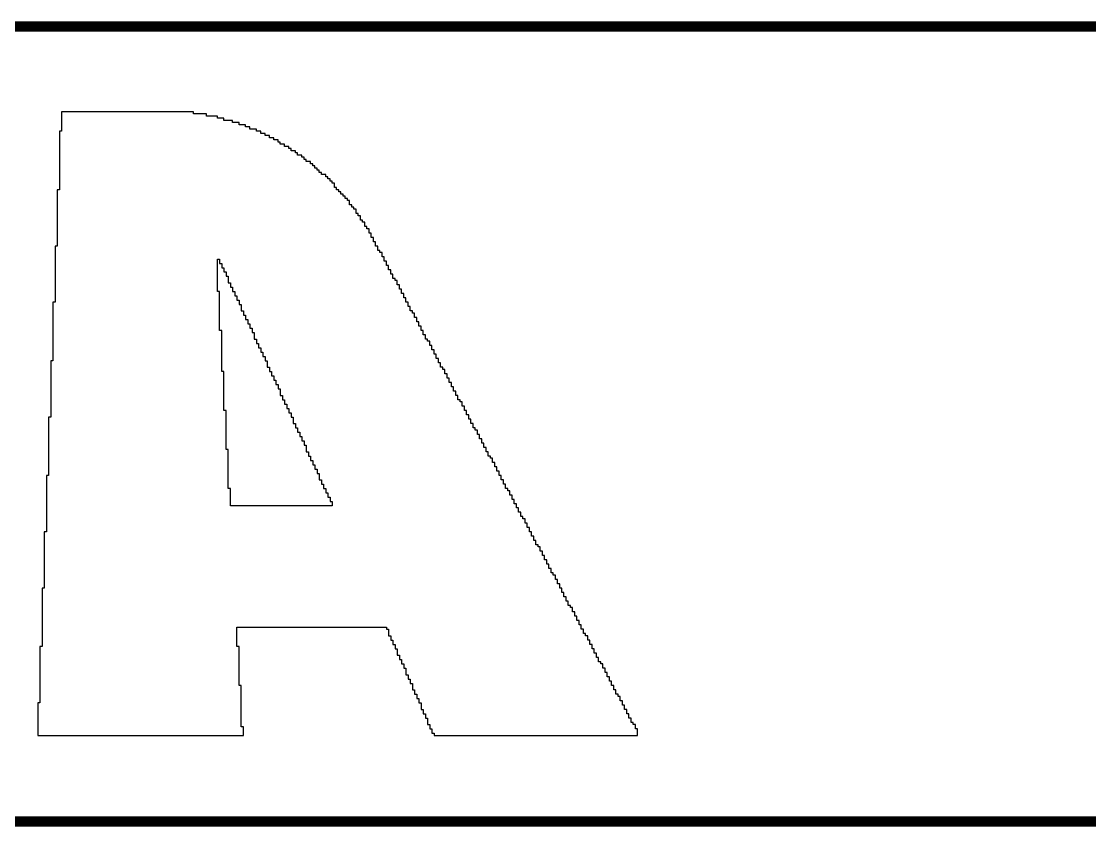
# Model space of a CAD drawing. Header units: inches. Extents: x -5.3 to 9.8, y -3.2 to 6.3.
# Drawn here: x -2.54 to -2.03, y -1.803 to -1.418 of the extents above; entities that cross this region are included whole.
import ezdxf

# ---------------------------------------------------------------- set-up
doc = ezdxf.new("R2010")
doc.units = ezdxf.units.IN
doc.header["$MEASUREMENT"] = 0
doc.layers.add('22_TITLE_BLOCK_MIRRORED', color=56, linetype='Continuous')

msp = doc.modelspace()

# ---------------------------------------------------------------- linework, layer by layer
at = {"layer": '22_TITLE_BLOCK_MIRRORED'}
for p, q in [((-2.521, -1.46073), (-2.521, -1.47004)), ((-2.45786, -1.46073), (-2.521, -1.46073)), ((-2.45786, -1.46176), (-2.45786, -1.46073)), ((-2.45165, -1.46176), (-2.45786, -1.46176)), ((-2.45165, -1.4628), (-2.45165, -1.46176)), ((-2.44647, -1.4628), (-2.45165, -1.4628)), ((-2.44647, -1.46383), (-2.44647, -1.4628)), ((-2.44337, -1.46383), (-2.44647, -1.46383)), ((-2.44337, -1.46487), (-2.44337, -1.46383)), ((-2.43922, -1.46487), (-2.44337, -1.46487)), ((-2.43922, -1.4659), (-2.43922, -1.46487)), ((-2.521, -1.47004), (-2.52204, -1.47004)), ((-2.52204, -1.47004), (-2.52204, -1.49799)), ((-2.43612, -1.4659), (-2.43922, -1.4659)), ((-2.43612, -1.46694), (-2.43612, -1.4659)), ((-2.43301, -1.46694), (-2.43612, -1.46694)), ((-2.43301, -1.46797), (-2.43301, -1.46694)), ((-2.43094, -1.46797), (-2.43301, -1.46797)), ((-2.43094, -1.46901), (-2.43094, -1.46797)), ((-2.42784, -1.46901), (-2.43094, -1.46901)), ((-2.42784, -1.47004), (-2.42784, -1.46901)), ((-2.42577, -1.47004), (-2.42784, -1.47004)), ((-2.42577, -1.47108), (-2.42577, -1.47004)), ((-2.4237, -1.47108), (-2.42577, -1.47108)), ((-2.4237, -1.47211), (-2.4237, -1.47108)), ((-2.42163, -1.47211), (-2.4237, -1.47211)), ((-2.42163, -1.47315), (-2.42163, -1.47211)), ((-2.41956, -1.47315), (-2.42163, -1.47315)), ((-2.41956, -1.47418), (-2.41956, -1.47315)), ((-2.41749, -1.47418), (-2.41956, -1.47418)), ((-2.41749, -1.47522), (-2.41749, -1.47418)), ((-2.41645, -1.47522), (-2.41749, -1.47522)), ((-2.41645, -1.47625), (-2.41645, -1.47522)), ((-2.41438, -1.47625), (-2.41645, -1.47625)), ((-2.41438, -1.47729), (-2.41438, -1.47625)), ((-2.41231, -1.47729), (-2.41438, -1.47729)), ((-2.41231, -1.47832), (-2.41231, -1.47729)), ((-2.41128, -1.47832), (-2.41231, -1.47832)), ((-2.41128, -1.47936), (-2.41128, -1.47832)), ((-2.40921, -1.47936), (-2.41128, -1.47936)), ((-2.40921, -1.48039), (-2.40921, -1.47936)), ((-2.40817, -1.48039), (-2.40921, -1.48039)), ((-2.40817, -1.48143), (-2.40817, -1.48039)), ((-2.4061, -1.48143), (-2.40817, -1.48143)), ((-2.4061, -1.48246), (-2.4061, -1.48143)), ((-2.40507, -1.48246), (-2.4061, -1.48246)), ((-2.40507, -1.4835), (-2.40507, -1.48246)), ((-2.40403, -1.4835), (-2.40507, -1.4835)), ((-2.40403, -1.48453), (-2.40403, -1.4835)), ((-2.40196, -1.48453), (-2.40403, -1.48453)), ((-2.40196, -1.48557), (-2.40196, -1.48453)), ((-2.40092, -1.48557), (-2.40196, -1.48557)), ((-2.40092, -1.4866), (-2.40092, -1.48557)), ((-2.39989, -1.4866), (-2.40092, -1.4866)), ((-2.39989, -1.48764), (-2.39989, -1.4866)), ((-2.39885, -1.48764), (-2.39989, -1.48764)), ((-2.39885, -1.48868), (-2.39885, -1.48764)), ((-2.39782, -1.48868), (-2.39885, -1.48868)), ((-2.39782, -1.48971), (-2.39782, -1.48868)), ((-2.39678, -1.48971), (-2.39782, -1.48971)), ((-2.39678, -1.49075), (-2.39678, -1.48971)), ((-2.39471, -1.49075), (-2.39678, -1.49075)), ((-2.39471, -1.49178), (-2.39471, -1.49075)), ((-2.39368, -1.49178), (-2.39471, -1.49178)), ((-2.39368, -1.49282), (-2.39368, -1.49178)), ((-2.39264, -1.49282), (-2.39368, -1.49282)), ((-2.39264, -1.49385), (-2.39264, -1.49282)), ((-2.39161, -1.49385), (-2.39264, -1.49385)), ((-2.39161, -1.49489), (-2.39161, -1.49385)), ((-2.39057, -1.49489), (-2.39161, -1.49489)), ((-2.39057, -1.49696), (-2.39057, -1.49489)), ((-2.52204, -1.49799), (-2.52307, -1.49799)), ((-2.52307, -1.49799), (-2.52307, -1.52491)), ((-2.38954, -1.49696), (-2.39057, -1.49696)), ((-2.38954, -1.49799), (-2.38954, -1.49696)), ((-2.3885, -1.49799), (-2.38954, -1.49799)), ((-2.3885, -1.49903), (-2.3885, -1.49799)), ((-2.38747, -1.49903), (-2.3885, -1.49903)), ((-2.38747, -1.50006), (-2.38747, -1.49903)), ((-2.38643, -1.50006), (-2.38747, -1.50006)), ((-2.38643, -1.5011), (-2.38643, -1.50006)), ((-2.3854, -1.5011), (-2.38643, -1.5011)), ((-2.3854, -1.50213), (-2.3854, -1.5011)), ((-2.38436, -1.50213), (-2.3854, -1.50213)), ((-2.38436, -1.50317), (-2.38436, -1.50213)), ((-2.38333, -1.50317), (-2.38436, -1.50317)), ((-2.38333, -1.50524), (-2.38333, -1.50317)), ((-2.38229, -1.50524), (-2.38333, -1.50524)), ((-2.38229, -1.50627), (-2.38229, -1.50524)), ((-2.38126, -1.50627), (-2.38229, -1.50627)), ((-2.38126, -1.50731), (-2.38126, -1.50627)), ((-2.38022, -1.50731), (-2.38126, -1.50731)), ((-2.38022, -1.50938), (-2.38022, -1.50731)), ((-2.37919, -1.50938), (-2.38022, -1.50938)), ((-2.37919, -1.51041), (-2.37919, -1.50938)), ((-2.37815, -1.51041), (-2.37919, -1.51041)), ((-2.37815, -1.51248), (-2.37815, -1.51041)), ((-2.37712, -1.51248), (-2.37815, -1.51248)), ((-2.37712, -1.51352), (-2.37712, -1.51248)), ((-2.37608, -1.51352), (-2.37712, -1.51352)), ((-2.37608, -1.51559), (-2.37608, -1.51352)), ((-2.37505, -1.51559), (-2.37608, -1.51559)), ((-2.37505, -1.51662), (-2.37505, -1.51559)), ((-2.37401, -1.51662), (-2.37505, -1.51662)), ((-2.37401, -1.51869), (-2.37401, -1.51662)), ((-2.37298, -1.51869), (-2.37401, -1.51869)), ((-2.37298, -1.52076), (-2.37298, -1.51869)), ((-2.37194, -1.52076), (-2.37298, -1.52076)), ((-2.37194, -1.52284), (-2.37194, -1.52076)), ((-2.52307, -1.52491), (-2.52411, -1.52491)), ((-2.52411, -1.52491), (-2.52411, -1.55182)), ((-2.37091, -1.52284), (-2.37194, -1.52284)), ((-2.37091, -1.52491), (-2.37091, -1.52284)), ((-2.36987, -1.52491), (-2.37091, -1.52491)), ((-2.36987, -1.52698), (-2.36987, -1.52491)), ((-2.44647, -1.53215), (-2.44647, -1.53112)), ((-2.44647, -1.53112), (-2.44544, -1.53112)), ((-2.44544, -1.53112), (-2.44544, -1.53215)), ((-2.36884, -1.52698), (-2.36987, -1.52698)), ((-2.36884, -1.52801), (-2.36884, -1.52698)), ((-2.3678, -1.52801), (-2.36884, -1.52801)), ((-2.3678, -1.53008), (-2.3678, -1.52801)), ((-2.36677, -1.53008), (-2.3678, -1.53008)), ((-2.36677, -1.53215), (-2.36677, -1.53008)), ((-2.44647, -1.53319), (-2.44647, -1.53215)), ((-2.44647, -1.53422), (-2.44647, -1.53319)), ((-2.44647, -1.53526), (-2.44647, -1.53422)), ((-2.44647, -1.53629), (-2.44647, -1.53526)), ((-2.44647, -1.53733), (-2.44647, -1.53629)), ((-2.44544, -1.53215), (-2.44544, -1.53319)), ((-2.44544, -1.53319), (-2.4444, -1.53319)), ((-2.4444, -1.53319), (-2.4444, -1.53422)), ((-2.4444, -1.53422), (-2.4444, -1.53526)), ((-2.4444, -1.53526), (-2.44337, -1.53526)), ((-2.44337, -1.53526), (-2.44337, -1.53629)), ((-2.44337, -1.53629), (-2.44337, -1.53733)), ((-2.36573, -1.53215), (-2.36677, -1.53215)), ((-2.36573, -1.53422), (-2.36573, -1.53215)), ((-2.36469, -1.53422), (-2.36573, -1.53422)), ((-2.36469, -1.53629), (-2.36469, -1.53422)), ((-2.36366, -1.53629), (-2.36469, -1.53629)), ((-2.36366, -1.53836), (-2.36366, -1.53629)), ((-2.44647, -1.53836), (-2.44647, -1.53733)), ((-2.44647, -1.5394), (-2.44647, -1.53836)), ((-2.44647, -1.54043), (-2.44647, -1.5394)), ((-2.44647, -1.54147), (-2.44647, -1.54043)), ((-2.44647, -1.5425), (-2.44647, -1.54147)), ((-2.44337, -1.53733), (-2.44233, -1.53733)), ((-2.44233, -1.53733), (-2.44233, -1.53836)), ((-2.44233, -1.53836), (-2.44233, -1.5394)), ((-2.44233, -1.5394), (-2.4413, -1.5394)), ((-2.4413, -1.5394), (-2.4413, -1.54043)), ((-2.4413, -1.54043), (-2.4413, -1.54147)), ((-2.4413, -1.54147), (-2.4413, -1.5425)), ((-2.36262, -1.53836), (-2.36366, -1.53836)), ((-2.36262, -1.54043), (-2.36262, -1.53836)), ((-2.36159, -1.54043), (-2.36262, -1.54043)), ((-2.36159, -1.54147), (-2.36159, -1.54043)), ((-2.36055, -1.54147), (-2.36159, -1.54147)), ((-2.36055, -1.54354), (-2.36055, -1.54147)), ((-2.44647, -1.54354), (-2.44647, -1.5425)), ((-2.44647, -1.54457), (-2.44647, -1.54354)), ((-2.44647, -1.54561), (-2.44647, -1.54457)), ((-2.44647, -1.54664), (-2.44647, -1.54561)), ((-2.44544, -1.54664), (-2.44647, -1.54664)), ((-2.44544, -1.54768), (-2.44544, -1.54664)), ((-2.4413, -1.5425), (-2.44026, -1.5425)), ((-2.44026, -1.5425), (-2.44026, -1.54354)), ((-2.44026, -1.54354), (-2.44026, -1.54457)), ((-2.44026, -1.54457), (-2.43922, -1.54457)), ((-2.43922, -1.54457), (-2.43922, -1.54561)), ((-2.43922, -1.54561), (-2.43922, -1.54664)), ((-2.43922, -1.54664), (-2.43819, -1.54664)), ((-2.43819, -1.54664), (-2.43819, -1.54768)), ((-2.35952, -1.54354), (-2.36055, -1.54354)), ((-2.35952, -1.54561), (-2.35952, -1.54354)), ((-2.35848, -1.54561), (-2.35952, -1.54561)), ((-2.35848, -1.54768), (-2.35848, -1.54561)), ((-2.52411, -1.55182), (-2.52514, -1.55182)), ((-2.52514, -1.55182), (-2.52514, -1.57977)), ((-2.44544, -1.54871), (-2.44544, -1.54768)), ((-2.44544, -1.54975), (-2.44544, -1.54871)), ((-2.44544, -1.55078), (-2.44544, -1.54975)), ((-2.44544, -1.55182), (-2.44544, -1.55078)), ((-2.44544, -1.55285), (-2.44544, -1.55182)), ((-2.43819, -1.54768), (-2.43819, -1.54871)), ((-2.43819, -1.54871), (-2.43715, -1.54871)), ((-2.43715, -1.54871), (-2.43715, -1.54975)), ((-2.43715, -1.54975), (-2.43715, -1.55078)), ((-2.43715, -1.55078), (-2.43612, -1.55078)), ((-2.43612, -1.55078), (-2.43612, -1.55182)), ((-2.43612, -1.55182), (-2.43612, -1.55285)), ((-2.35745, -1.54768), (-2.35848, -1.54768)), ((-2.35745, -1.54975), (-2.35745, -1.54768)), ((-2.35641, -1.54975), (-2.35745, -1.54975)), ((-2.35641, -1.55182), (-2.35641, -1.54975)), ((-2.35538, -1.55182), (-2.35641, -1.55182)), ((-2.35538, -1.55389), (-2.35538, -1.55182)), ((-2.44544, -1.55389), (-2.44544, -1.55285)), ((-2.44544, -1.55492), (-2.44544, -1.55389)), ((-2.44544, -1.55596), (-2.44544, -1.55492)), ((-2.44544, -1.55699), (-2.44544, -1.55596)), ((-2.44544, -1.55803), (-2.44544, -1.55699)), ((-2.43612, -1.55285), (-2.43508, -1.55285)), ((-2.43508, -1.55285), (-2.43508, -1.55389)), ((-2.43508, -1.55389), (-2.43508, -1.55492)), ((-2.43508, -1.55492), (-2.43508, -1.55596)), ((-2.43508, -1.55596), (-2.43405, -1.55596)), ((-2.43405, -1.55596), (-2.43405, -1.55699)), ((-2.43405, -1.55699), (-2.43405, -1.55803)), ((-2.35434, -1.55389), (-2.35538, -1.55389)), ((-2.35434, -1.55596), (-2.35434, -1.55389)), ((-2.35331, -1.55596), (-2.35434, -1.55596)), ((-2.35331, -1.55699), (-2.35331, -1.55596)), ((-2.35227, -1.55699), (-2.35331, -1.55699)), ((-2.35227, -1.55907), (-2.35227, -1.55699)), ((-2.44544, -1.55907), (-2.44544, -1.55803)), ((-2.44544, -1.5601), (-2.44544, -1.55907)), ((-2.44544, -1.56114), (-2.44544, -1.5601)), ((-2.44544, -1.56217), (-2.44544, -1.56114)), ((-2.44544, -1.56321), (-2.44544, -1.56217)), ((-2.43405, -1.55803), (-2.43301, -1.55803)), ((-2.43301, -1.55803), (-2.43301, -1.55907)), ((-2.43301, -1.55907), (-2.43301, -1.5601)), ((-2.43301, -1.5601), (-2.43198, -1.5601)), ((-2.43198, -1.5601), (-2.43198, -1.56114)), ((-2.43198, -1.56114), (-2.43198, -1.56217)), ((-2.43198, -1.56217), (-2.43094, -1.56217)), ((-2.43094, -1.56217), (-2.43094, -1.56321)), ((-2.35124, -1.55907), (-2.35227, -1.55907)), ((-2.35124, -1.56114), (-2.35124, -1.55907)), ((-2.3502, -1.56114), (-2.35124, -1.56114)), ((-2.3502, -1.56321), (-2.3502, -1.56114)), ((-2.44544, -1.56424), (-2.44544, -1.56321)), ((-2.44544, -1.56528), (-2.44544, -1.56424)), ((-2.4444, -1.56528), (-2.44544, -1.56528)), ((-2.4444, -1.56631), (-2.4444, -1.56528)), ((-2.4444, -1.56735), (-2.4444, -1.56631)), ((-2.4444, -1.56838), (-2.4444, -1.56735)), ((-2.43094, -1.56321), (-2.43094, -1.56424)), ((-2.43094, -1.56424), (-2.42991, -1.56424)), ((-2.42991, -1.56424), (-2.42991, -1.56528)), ((-2.42991, -1.56528), (-2.42991, -1.56631)), ((-2.42991, -1.56631), (-2.42887, -1.56631)), ((-2.42887, -1.56631), (-2.42887, -1.56735)), ((-2.42887, -1.56735), (-2.42887, -1.56838)), ((-2.34917, -1.56321), (-2.3502, -1.56321)), ((-2.34917, -1.56528), (-2.34917, -1.56321)), ((-2.34813, -1.56528), (-2.34917, -1.56528)), ((-2.34813, -1.56735), (-2.34813, -1.56528)), ((-2.3471, -1.56735), (-2.34813, -1.56735)), ((-2.3471, -1.56942), (-2.3471, -1.56735)), ((-2.4444, -1.56942), (-2.4444, -1.56838)), ((-2.4444, -1.57045), (-2.4444, -1.56942)), ((-2.4444, -1.57149), (-2.4444, -1.57045)), ((-2.4444, -1.57252), (-2.4444, -1.57149)), ((-2.4444, -1.57356), (-2.4444, -1.57252)), ((-2.42887, -1.56838), (-2.42887, -1.56942)), ((-2.42887, -1.56942), (-2.42784, -1.56942)), ((-2.42784, -1.56942), (-2.42784, -1.57045)), ((-2.42784, -1.57045), (-2.42784, -1.57149)), ((-2.42784, -1.57149), (-2.4268, -1.57149)), ((-2.4268, -1.57149), (-2.4268, -1.57252)), ((-2.4268, -1.57252), (-2.4268, -1.57356)), ((-2.34606, -1.56942), (-2.3471, -1.56942)), ((-2.34606, -1.57045), (-2.34606, -1.56942)), ((-2.34503, -1.57045), (-2.34606, -1.57045)), ((-2.34503, -1.57252), (-2.34503, -1.57045)), ((-2.34399, -1.57252), (-2.34503, -1.57252)), ((-2.34399, -1.57459), (-2.34399, -1.57252)), ((-2.4444, -1.57459), (-2.4444, -1.57356)), ((-2.4444, -1.57563), (-2.4444, -1.57459)), ((-2.4444, -1.57666), (-2.4444, -1.57563)), ((-2.4444, -1.5777), (-2.4444, -1.57666)), ((-2.4268, -1.57356), (-2.42577, -1.57356)), ((-2.42577, -1.57356), (-2.42577, -1.57459)), ((-2.42577, -1.57459), (-2.42577, -1.57563)), ((-2.42577, -1.57563), (-2.42473, -1.57563)), ((-2.42473, -1.57563), (-2.42473, -1.57666)), ((-2.42473, -1.57666), (-2.42473, -1.5777)), ((-2.34296, -1.57459), (-2.34399, -1.57459)), ((-2.34296, -1.57666), (-2.34296, -1.57459)), ((-2.34192, -1.57666), (-2.34296, -1.57666)), ((-2.34192, -1.57873), (-2.34192, -1.57666)), ((-2.52514, -1.57977), (-2.52618, -1.57977)), ((-2.52618, -1.57977), (-2.52618, -1.60668)), ((-2.4444, -1.57873), (-2.4444, -1.5777)), ((-2.4444, -1.57977), (-2.4444, -1.57873)), ((-2.4444, -1.5808), (-2.4444, -1.57977)), ((-2.4444, -1.58184), (-2.4444, -1.5808)), ((-2.4444, -1.58287), (-2.4444, -1.58184)), ((-2.42473, -1.5777), (-2.4237, -1.5777)), ((-2.4237, -1.5777), (-2.4237, -1.57873)), ((-2.4237, -1.57873), (-2.4237, -1.57977)), ((-2.4237, -1.57977), (-2.42266, -1.57977)), ((-2.42266, -1.57977), (-2.42266, -1.5808)), ((-2.42266, -1.5808), (-2.42266, -1.58184)), ((-2.42266, -1.58184), (-2.42266, -1.58287)), ((-2.34089, -1.57873), (-2.34192, -1.57873)), ((-2.34089, -1.5808), (-2.34089, -1.57873)), ((-2.33985, -1.5808), (-2.34089, -1.5808)), ((-2.33985, -1.58287), (-2.33985, -1.5808)), ((-2.4444, -1.58391), (-2.4444, -1.58287)), ((-2.4444, -1.58494), (-2.4444, -1.58391)), ((-2.44337, -1.58494), (-2.4444, -1.58494)), ((-2.44337, -1.58598), (-2.44337, -1.58494)), ((-2.44337, -1.58701), (-2.44337, -1.58598)), ((-2.44337, -1.58805), (-2.44337, -1.58701)), ((-2.42266, -1.58287), (-2.42163, -1.58287)), ((-2.42163, -1.58287), (-2.42163, -1.58391)), ((-2.42163, -1.58391), (-2.42163, -1.58494)), ((-2.42163, -1.58494), (-2.42059, -1.58494)), ((-2.42059, -1.58494), (-2.42059, -1.58598)), ((-2.42059, -1.58598), (-2.42059, -1.58701)), ((-2.42059, -1.58701), (-2.41956, -1.58701)), ((-2.41956, -1.58701), (-2.41956, -1.58805)), ((-2.33882, -1.58287), (-2.33985, -1.58287)), ((-2.33882, -1.58391), (-2.33882, -1.58287)), ((-2.33778, -1.58391), (-2.33882, -1.58391)), ((-2.33778, -1.58598), (-2.33778, -1.58391)), ((-2.33675, -1.58598), (-2.33778, -1.58598)), ((-2.33675, -1.58805), (-2.33675, -1.58598)), ((-2.44337, -1.58908), (-2.44337, -1.58805)), ((-2.44337, -1.59012), (-2.44337, -1.58908)), ((-2.44337, -1.59115), (-2.44337, -1.59012)), ((-2.44337, -1.59219), (-2.44337, -1.59115)), ((-2.44337, -1.59322), (-2.44337, -1.59219)), ((-2.41956, -1.58805), (-2.41956, -1.58908)), ((-2.41956, -1.58908), (-2.41852, -1.58908)), ((-2.41852, -1.58908), (-2.41852, -1.59012)), ((-2.41852, -1.59012), (-2.41852, -1.59115)), ((-2.41852, -1.59115), (-2.41749, -1.59115)), ((-2.41749, -1.59115), (-2.41749, -1.59219)), ((-2.41749, -1.59219), (-2.41749, -1.59322)), ((-2.33571, -1.58805), (-2.33675, -1.58805)), ((-2.33571, -1.59012), (-2.33571, -1.58805)), ((-2.33468, -1.59012), (-2.33571, -1.59012)), ((-2.33468, -1.59219), (-2.33468, -1.59012)), ((-2.33364, -1.59219), (-2.33468, -1.59219)), ((-2.33364, -1.59426), (-2.33364, -1.59219)), ((-2.44337, -1.59426), (-2.44337, -1.59322)), ((-2.44337, -1.5953), (-2.44337, -1.59426)), ((-2.44337, -1.59633), (-2.44337, -1.5953)), ((-2.44337, -1.59737), (-2.44337, -1.59633)), ((-2.44337, -1.5984), (-2.44337, -1.59737)), ((-2.41749, -1.59322), (-2.41645, -1.59322)), ((-2.41645, -1.59322), (-2.41645, -1.59426)), ((-2.41645, -1.59426), (-2.41645, -1.5953)), ((-2.41645, -1.5953), (-2.41645, -1.59633)), ((-2.41645, -1.59633), (-2.41542, -1.59633)), ((-2.41542, -1.59633), (-2.41542, -1.59737)), ((-2.41542, -1.59737), (-2.41542, -1.5984)), ((-2.33261, -1.59426), (-2.33364, -1.59426)), ((-2.33261, -1.59633), (-2.33261, -1.59426)), ((-2.33157, -1.59633), (-2.33261, -1.59633)), ((-2.33157, -1.5984), (-2.33157, -1.59633)), ((-2.44337, -1.59944), (-2.44337, -1.5984)), ((-2.44337, -1.60047), (-2.44337, -1.59944)), ((-2.44337, -1.60151), (-2.44337, -1.60047)), ((-2.44337, -1.60254), (-2.44337, -1.60151)), ((-2.44337, -1.60358), (-2.44337, -1.60254)), ((-2.41542, -1.5984), (-2.41438, -1.5984)), ((-2.41438, -1.5984), (-2.41438, -1.59944)), ((-2.41438, -1.59944), (-2.41438, -1.60047)), ((-2.41438, -1.60047), (-2.41335, -1.60047)), ((-2.41335, -1.60047), (-2.41335, -1.60151)), ((-2.41335, -1.60151), (-2.41335, -1.60254)), ((-2.41335, -1.60254), (-2.41231, -1.60254)), ((-2.41231, -1.60254), (-2.41231, -1.60358)), ((-2.33054, -1.5984), (-2.33157, -1.5984)), ((-2.33054, -1.59944), (-2.33054, -1.5984)), ((-2.3295, -1.59944), (-2.33054, -1.59944)), ((-2.3295, -1.60151), (-2.3295, -1.59944)), ((-2.32846, -1.60151), (-2.3295, -1.60151)), ((-2.32846, -1.60358), (-2.32846, -1.60151)), ((-2.52618, -1.60668), (-2.52721, -1.60668)), ((-2.52721, -1.60668), (-2.52721, -1.63463)), ((-2.44233, -1.60358), (-2.44337, -1.60358)), ((-2.44233, -1.60461), (-2.44233, -1.60358)), ((-2.44233, -1.60565), (-2.44233, -1.60461)), ((-2.44233, -1.60668), (-2.44233, -1.60565)), ((-2.44233, -1.60772), (-2.44233, -1.60668)), ((-2.44233, -1.60875), (-2.44233, -1.60772)), ((-2.41231, -1.60358), (-2.41231, -1.60461)), ((-2.41231, -1.60461), (-2.41128, -1.60461)), ((-2.41128, -1.60461), (-2.41128, -1.60565)), ((-2.41128, -1.60565), (-2.41128, -1.60668)), ((-2.41128, -1.60668), (-2.41024, -1.60668)), ((-2.41024, -1.60668), (-2.41024, -1.60772)), ((-2.41024, -1.60772), (-2.41024, -1.60875)), ((-2.32743, -1.60358), (-2.32846, -1.60358)), ((-2.32743, -1.60565), (-2.32743, -1.60358)), ((-2.32639, -1.60565), (-2.32743, -1.60565)), ((-2.32639, -1.60772), (-2.32639, -1.60565)), ((-2.32536, -1.60772), (-2.32639, -1.60772)), ((-2.32536, -1.60979), (-2.32536, -1.60772)), ((-2.44233, -1.60979), (-2.44233, -1.60875)), ((-2.44233, -1.61082), (-2.44233, -1.60979)), ((-2.44233, -1.61186), (-2.44233, -1.61082)), ((-2.44233, -1.61289), (-2.44233, -1.61186)), ((-2.44233, -1.61393), (-2.44233, -1.61289)), ((-2.41024, -1.60875), (-2.41024, -1.60979)), ((-2.41024, -1.60979), (-2.40921, -1.60979)), ((-2.40921, -1.60979), (-2.40921, -1.61082)), ((-2.40921, -1.61082), (-2.40921, -1.61186)), ((-2.40921, -1.61186), (-2.40817, -1.61186)), ((-2.40817, -1.61186), (-2.40817, -1.61289)), ((-2.40817, -1.61289), (-2.40817, -1.61393)), ((-2.32432, -1.60979), (-2.32536, -1.60979)), ((-2.32432, -1.61186), (-2.32432, -1.60979)), ((-2.32329, -1.61186), (-2.32432, -1.61186)), ((-2.32329, -1.61289), (-2.32329, -1.61186)), ((-2.32225, -1.61289), (-2.32329, -1.61289)), ((-2.32225, -1.61496), (-2.32225, -1.61289)), ((-2.44233, -1.61496), (-2.44233, -1.61393)), ((-2.44233, -1.616), (-2.44233, -1.61496)), ((-2.44233, -1.61703), (-2.44233, -1.616)), ((-2.44233, -1.61807), (-2.44233, -1.61703)), ((-2.44233, -1.6191), (-2.44233, -1.61807)), ((-2.40817, -1.61393), (-2.40714, -1.61393)), ((-2.40714, -1.61393), (-2.40714, -1.61496)), ((-2.40714, -1.61496), (-2.40714, -1.616)), ((-2.40714, -1.616), (-2.4061, -1.616)), ((-2.4061, -1.616), (-2.4061, -1.61703)), ((-2.4061, -1.61703), (-2.4061, -1.61807)), ((-2.4061, -1.61807), (-2.40507, -1.61807)), ((-2.40507, -1.61807), (-2.40507, -1.6191)), ((-2.32122, -1.61496), (-2.32225, -1.61496)), ((-2.32122, -1.61703), (-2.32122, -1.61496)), ((-2.32018, -1.61703), (-2.32122, -1.61703)), ((-2.32018, -1.6191), (-2.32018, -1.61703)), ((-2.44233, -1.62014), (-2.44233, -1.6191)), ((-2.44233, -1.62117), (-2.44233, -1.62014)), ((-2.44233, -1.62221), (-2.44233, -1.62117)), ((-2.4413, -1.62221), (-2.44233, -1.62221)), ((-2.4413, -1.62324), (-2.4413, -1.62221)), ((-2.4413, -1.62428), (-2.4413, -1.62324)), ((-2.40507, -1.6191), (-2.40507, -1.62014)), ((-2.40507, -1.62014), (-2.40403, -1.62014)), ((-2.40403, -1.62014), (-2.40403, -1.62117)), ((-2.40403, -1.62117), (-2.40403, -1.62221)), ((-2.40403, -1.62221), (-2.40403, -1.62324)), ((-2.40403, -1.62324), (-2.403, -1.62324)), ((-2.403, -1.62324), (-2.403, -1.62428)), ((-2.31915, -1.6191), (-2.32018, -1.6191)), ((-2.31915, -1.62117), (-2.31915, -1.6191)), ((-2.31811, -1.62117), (-2.31915, -1.62117)), ((-2.31811, -1.62324), (-2.31811, -1.62117)), ((-2.31708, -1.62324), (-2.31811, -1.62324)), ((-2.31708, -1.62531), (-2.31708, -1.62324)), ((-2.4413, -1.62531), (-2.4413, -1.62428)), ((-2.4413, -1.62635), (-2.4413, -1.62531)), ((-2.4413, -1.62738), (-2.4413, -1.62635)), ((-2.4413, -1.62842), (-2.4413, -1.62738)), ((-2.4413, -1.62945), (-2.4413, -1.62842)), ((-2.403, -1.62428), (-2.403, -1.62531)), ((-2.403, -1.62531), (-2.40196, -1.62531)), ((-2.40196, -1.62531), (-2.40196, -1.62635)), ((-2.40196, -1.62635), (-2.40196, -1.62738)), ((-2.40196, -1.62738), (-2.40092, -1.62738)), ((-2.40092, -1.62738), (-2.40092, -1.62842)), ((-2.40092, -1.62842), (-2.40092, -1.62945)), ((-2.31604, -1.62531), (-2.31708, -1.62531)), ((-2.31604, -1.62635), (-2.31604, -1.62531)), ((-2.31501, -1.62635), (-2.31604, -1.62635)), ((-2.31501, -1.62842), (-2.31501, -1.62635)), ((-2.31397, -1.62842), (-2.31501, -1.62842)), ((-2.31397, -1.63049), (-2.31397, -1.62842)), ((-2.4413, -1.63049), (-2.4413, -1.62945)), ((-2.4413, -1.63152), (-2.4413, -1.63049)), ((-2.4413, -1.63256), (-2.4413, -1.63152)), ((-2.4413, -1.6336), (-2.4413, -1.63256)), ((-2.4413, -1.63463), (-2.4413, -1.6336)), ((-2.40092, -1.62945), (-2.39989, -1.62945)), ((-2.39989, -1.62945), (-2.39989, -1.63049)), ((-2.39989, -1.63049), (-2.39989, -1.63152)), ((-2.39989, -1.63152), (-2.39885, -1.63152)), ((-2.39885, -1.63152), (-2.39885, -1.63256)), ((-2.39885, -1.63256), (-2.39885, -1.6336)), ((-2.39885, -1.6336), (-2.39782, -1.6336)), ((-2.39782, -1.6336), (-2.39782, -1.63463)), ((-2.31294, -1.63049), (-2.31397, -1.63049)), ((-2.31294, -1.63256), (-2.31294, -1.63049)), ((-2.3119, -1.63256), (-2.31294, -1.63256)), ((-2.3119, -1.63463), (-2.3119, -1.63256)), ((-2.52721, -1.63463), (-2.52825, -1.63463)), ((-2.52825, -1.63463), (-2.52825, -1.66154)), ((-2.4413, -1.63567), (-2.4413, -1.63463)), ((-2.4413, -1.6367), (-2.4413, -1.63567)), ((-2.4413, -1.63774), (-2.4413, -1.6367)), ((-2.4413, -1.63877), (-2.4413, -1.63774)), ((-2.4413, -1.63981), (-2.4413, -1.63877)), ((-2.39782, -1.63463), (-2.39782, -1.63567)), ((-2.39782, -1.63567), (-2.39782, -1.6367)), ((-2.39782, -1.6367), (-2.39678, -1.6367)), ((-2.39678, -1.6367), (-2.39678, -1.63774)), ((-2.39678, -1.63774), (-2.39678, -1.63877)), ((-2.39678, -1.63877), (-2.39575, -1.63877)), ((-2.39575, -1.63877), (-2.39575, -1.63981)), ((-2.31087, -1.63463), (-2.3119, -1.63463)), ((-2.31087, -1.6367), (-2.31087, -1.63463)), ((-2.30983, -1.6367), (-2.31087, -1.6367)), ((-2.30983, -1.63877), (-2.30983, -1.6367)), ((-2.3088, -1.63877), (-2.30983, -1.63877)), ((-2.3088, -1.64084), (-2.3088, -1.63877)), ((-2.4413, -1.64084), (-2.4413, -1.63981)), ((-2.44026, -1.64084), (-2.4413, -1.64084)), ((-2.44026, -1.64188), (-2.44026, -1.64084)), ((-2.44026, -1.64291), (-2.44026, -1.64188)), ((-2.44026, -1.64395), (-2.44026, -1.64291)), ((-2.44026, -1.64498), (-2.44026, -1.64395)), ((-2.39575, -1.63981), (-2.39575, -1.64084)), ((-2.39575, -1.64084), (-2.39471, -1.64084)), ((-2.39471, -1.64084), (-2.39471, -1.64188)), ((-2.39471, -1.64188), (-2.39471, -1.64291)), ((-2.39471, -1.64291), (-2.39368, -1.64291)), ((-2.39368, -1.64291), (-2.39368, -1.64395)), ((-2.39368, -1.64395), (-2.39368, -1.64498)), ((-2.30776, -1.64084), (-2.3088, -1.64084)), ((-2.30776, -1.64188), (-2.30776, -1.64084)), ((-2.30673, -1.64188), (-2.30776, -1.64188)), ((-2.30673, -1.64395), (-2.30673, -1.64188)), ((-2.30569, -1.64395), (-2.30673, -1.64395)), ((-2.30569, -1.64602), (-2.30569, -1.64395)), ((-2.44026, -1.64602), (-2.44026, -1.64498)), ((-2.44026, -1.64705), (-2.44026, -1.64602)), ((-2.44026, -1.64809), (-2.44026, -1.64705)), ((-2.44026, -1.64912), (-2.44026, -1.64809)), ((-2.39161, -1.64912), (-2.44026, -1.64912)), ((-2.39368, -1.64498), (-2.39264, -1.64498)), ((-2.39264, -1.64498), (-2.39264, -1.64602)), ((-2.39264, -1.64602), (-2.39264, -1.64705)), ((-2.39264, -1.64705), (-2.39161, -1.64705)), ((-2.39161, -1.64705), (-2.39161, -1.64809)), ((-2.39161, -1.64809), (-2.39161, -1.64912)), ((-2.30466, -1.64602), (-2.30569, -1.64602)), ((-2.30466, -1.64809), (-2.30466, -1.64602)), ((-2.30362, -1.64809), (-2.30466, -1.64809)), ((-2.30362, -1.65016), (-2.30362, -1.64809)), ((-2.30259, -1.65016), (-2.30362, -1.65016)), ((-2.30259, -1.65223), (-2.30259, -1.65016)), ((-2.30155, -1.65223), (-2.30259, -1.65223)), ((-2.30155, -1.6543), (-2.30155, -1.65223)), ((-2.30052, -1.6543), (-2.30155, -1.6543)), ((-2.30052, -1.65533), (-2.30052, -1.6543)), ((-2.29948, -1.65533), (-2.30052, -1.65533)), ((-2.29948, -1.6574), (-2.29948, -1.65533)), ((-2.29845, -1.6574), (-2.29948, -1.6574)), ((-2.29845, -1.65947), (-2.29845, -1.6574)), ((-2.52825, -1.66154), (-2.52928, -1.66154)), ((-2.52928, -1.66154), (-2.52928, -1.68846)), ((-2.29741, -1.65947), (-2.29845, -1.65947)), ((-2.29741, -1.66154), (-2.29741, -1.65947)), ((-2.29638, -1.66154), (-2.29741, -1.66154)), ((-2.29638, -1.66361), (-2.29638, -1.66154)), ((-2.29534, -1.66361), (-2.29638, -1.66361)), ((-2.29534, -1.66568), (-2.29534, -1.66361)), ((-2.29431, -1.66568), (-2.29534, -1.66568)), ((-2.29431, -1.66775), (-2.29431, -1.66568)), ((-2.29327, -1.66775), (-2.29431, -1.66775)), ((-2.29327, -1.66879), (-2.29327, -1.66775)), ((-2.29223, -1.66879), (-2.29327, -1.66879)), ((-2.29223, -1.67086), (-2.29223, -1.66879)), ((-2.2912, -1.67086), (-2.29223, -1.67086)), ((-2.2912, -1.67293), (-2.2912, -1.67086)), ((-2.29016, -1.67293), (-2.2912, -1.67293)), ((-2.29016, -1.675), (-2.29016, -1.67293)), ((-2.28913, -1.675), (-2.29016, -1.675)), ((-2.28913, -1.67707), (-2.28913, -1.675)), ((-2.28809, -1.67707), (-2.28913, -1.67707)), ((-2.28809, -1.67914), (-2.28809, -1.67707)), ((-2.28706, -1.67914), (-2.28809, -1.67914)), ((-2.28706, -1.68121), (-2.28706, -1.67914)), ((-2.28602, -1.68121), (-2.28706, -1.68121)), ((-2.28602, -1.68225), (-2.28602, -1.68121)), ((-2.28499, -1.68225), (-2.28602, -1.68225)), ((-2.28499, -1.68432), (-2.28499, -1.68225)), ((-2.28395, -1.68432), (-2.28499, -1.68432)), ((-2.28395, -1.68639), (-2.28395, -1.68432)), ((-2.52928, -1.68846), (-2.53032, -1.68846)), ((-2.53032, -1.68846), (-2.53032, -1.71641)), ((-2.28292, -1.68639), (-2.28395, -1.68639)), ((-2.28292, -1.68846), (-2.28292, -1.68639)), ((-2.28188, -1.68846), (-2.28292, -1.68846)), ((-2.28188, -1.69053), (-2.28188, -1.68846)), ((-2.28085, -1.69053), (-2.28188, -1.69053)), ((-2.28085, -1.6926), (-2.28085, -1.69053)), ((-2.27981, -1.6926), (-2.28085, -1.6926)), ((-2.27981, -1.69467), (-2.27981, -1.6926)), ((-2.27878, -1.69467), (-2.27981, -1.69467)), ((-2.27878, -1.69674), (-2.27878, -1.69467)), ((-2.27774, -1.69674), (-2.27878, -1.69674)), ((-2.27774, -1.69777), (-2.27774, -1.69674)), ((-2.27671, -1.69777), (-2.27774, -1.69777)), ((-2.27671, -1.69984), (-2.27671, -1.69777)), ((-2.27567, -1.69984), (-2.27671, -1.69984)), ((-2.27567, -1.70191), (-2.27567, -1.69984)), ((-2.27464, -1.70191), (-2.27567, -1.70191)), ((-2.27464, -1.70399), (-2.27464, -1.70191)), ((-2.2736, -1.70399), (-2.27464, -1.70399)), ((-2.2736, -1.70606), (-2.2736, -1.70399)), ((-2.43715, -1.71641), (-2.43715, -1.70709)), ((-2.43715, -1.70709), (-2.36573, -1.70709)), ((-2.36573, -1.70709), (-2.36573, -1.70813)), ((-2.36573, -1.70813), (-2.36469, -1.70813)), ((-2.36469, -1.70813), (-2.36469, -1.71123)), ((-2.27257, -1.70606), (-2.2736, -1.70606)), ((-2.27257, -1.70813), (-2.27257, -1.70606)), ((-2.27153, -1.70813), (-2.27257, -1.70813)), ((-2.27153, -1.7102), (-2.27153, -1.70813)), ((-2.2705, -1.7102), (-2.27153, -1.7102)), ((-2.2705, -1.71123), (-2.2705, -1.7102)), ((-2.36469, -1.71123), (-2.36366, -1.71123)), ((-2.36366, -1.71123), (-2.36366, -1.7133)), ((-2.36366, -1.7133), (-2.36262, -1.7133)), ((-2.36262, -1.7133), (-2.36262, -1.71537)), ((-2.36262, -1.71537), (-2.36159, -1.71537)), ((-2.36159, -1.71537), (-2.36159, -1.71744)), ((-2.26946, -1.71123), (-2.2705, -1.71123)), ((-2.26946, -1.7133), (-2.26946, -1.71123)), ((-2.26843, -1.7133), (-2.26946, -1.7133)), ((-2.26843, -1.71537), (-2.26843, -1.7133)), ((-2.26739, -1.71537), (-2.26843, -1.71537)), ((-2.26739, -1.71744), (-2.26739, -1.71537)), ((-2.53032, -1.71641), (-2.53135, -1.71641)), ((-2.53135, -1.71641), (-2.53135, -1.74332)), ((-2.43612, -1.71641), (-2.43715, -1.71641)), ((-2.43612, -1.73504), (-2.43612, -1.71641)), ((-2.36159, -1.71744), (-2.36055, -1.71744)), ((-2.36055, -1.71744), (-2.36055, -1.72055)), ((-2.36055, -1.72055), (-2.35952, -1.72055)), ((-2.35952, -1.72055), (-2.35952, -1.72262)), ((-2.26636, -1.71744), (-2.26739, -1.71744)), ((-2.26636, -1.71951), (-2.26636, -1.71744)), ((-2.26532, -1.71951), (-2.26636, -1.71951)), ((-2.26532, -1.72158), (-2.26532, -1.71951)), ((-2.35952, -1.72262), (-2.35848, -1.72262)), ((-2.35848, -1.72262), (-2.35848, -1.72469)), ((-2.35848, -1.72469), (-2.35745, -1.72469)), ((-2.35745, -1.72469), (-2.35745, -1.72676)), ((-2.26429, -1.72158), (-2.26532, -1.72158)), ((-2.26429, -1.72365), (-2.26429, -1.72158)), ((-2.26325, -1.72365), (-2.26429, -1.72365)), ((-2.26325, -1.72469), (-2.26325, -1.72365)), ((-2.26222, -1.72469), (-2.26325, -1.72469)), ((-2.26222, -1.72676), (-2.26222, -1.72469)), ((-2.35745, -1.72676), (-2.35641, -1.72676)), ((-2.35641, -1.72676), (-2.35641, -1.72986)), ((-2.35641, -1.72986), (-2.35538, -1.72986)), ((-2.35538, -1.72986), (-2.35538, -1.73193)), ((-2.26118, -1.72676), (-2.26222, -1.72676)), ((-2.26118, -1.72883), (-2.26118, -1.72676)), ((-2.26015, -1.72883), (-2.26118, -1.72883)), ((-2.26015, -1.7309), (-2.26015, -1.72883)), ((-2.43508, -1.73504), (-2.43612, -1.73504)), ((-2.43508, -1.75471), (-2.43508, -1.73504)), ((-2.35538, -1.73193), (-2.35434, -1.73193)), ((-2.35434, -1.73193), (-2.35434, -1.734)), ((-2.35434, -1.734), (-2.35331, -1.734)), ((-2.35331, -1.734), (-2.35331, -1.73711)), ((-2.25911, -1.7309), (-2.26015, -1.7309)), ((-2.25911, -1.73297), (-2.25911, -1.7309)), ((-2.25807, -1.73297), (-2.25911, -1.73297)), ((-2.25807, -1.73504), (-2.25807, -1.73297)), ((-2.25704, -1.73504), (-2.25807, -1.73504)), ((-2.25704, -1.73711), (-2.25704, -1.73504)), ((-2.35331, -1.73711), (-2.35227, -1.73711)), ((-2.35227, -1.73711), (-2.35227, -1.73918)), ((-2.35227, -1.73918), (-2.35124, -1.73918)), ((-2.35124, -1.73918), (-2.35124, -1.74125)), ((-2.256, -1.73711), (-2.25704, -1.73711)), ((-2.256, -1.73918), (-2.256, -1.73711)), ((-2.25497, -1.73918), (-2.256, -1.73918)), ((-2.25497, -1.74022), (-2.25497, -1.73918)), ((-2.25393, -1.74022), (-2.25497, -1.74022)), ((-2.25393, -1.74229), (-2.25393, -1.74022)), ((-2.53135, -1.74332), (-2.53239, -1.74332)), ((-2.53239, -1.74332), (-2.53239, -1.75885)), ((-2.35124, -1.74125), (-2.3502, -1.74125)), ((-2.3502, -1.74125), (-2.3502, -1.74332)), ((-2.3502, -1.74332), (-2.34917, -1.74332)), ((-2.34917, -1.74332), (-2.34917, -1.74643)), ((-2.2529, -1.74229), (-2.25393, -1.74229)), ((-2.2529, -1.74436), (-2.2529, -1.74229)), ((-2.25186, -1.74436), (-2.2529, -1.74436)), ((-2.25186, -1.74643), (-2.25186, -1.74436)), ((-2.34917, -1.74643), (-2.34813, -1.74643)), ((-2.34813, -1.74643), (-2.34813, -1.7485)), ((-2.34813, -1.7485), (-2.3471, -1.7485)), ((-2.3471, -1.7485), (-2.3471, -1.75057)), ((-2.3471, -1.75057), (-2.34606, -1.75057)), ((-2.34606, -1.75057), (-2.34606, -1.75367)), ((-2.25083, -1.74643), (-2.25186, -1.74643)), ((-2.25083, -1.7485), (-2.25083, -1.74643)), ((-2.24979, -1.7485), (-2.25083, -1.7485)), ((-2.24979, -1.75057), (-2.24979, -1.7485)), ((-2.24876, -1.75057), (-2.24979, -1.75057)), ((-2.24876, -1.75264), (-2.24876, -1.75057)), ((-2.43405, -1.75471), (-2.43508, -1.75471)), ((-2.43405, -1.75885), (-2.43405, -1.75471)), ((-2.34606, -1.75367), (-2.34503, -1.75367)), ((-2.34503, -1.75367), (-2.34503, -1.75574)), ((-2.34503, -1.75574), (-2.34399, -1.75574)), ((-2.34399, -1.75574), (-2.34399, -1.75781)), ((-2.24772, -1.75264), (-2.24876, -1.75264)), ((-2.24772, -1.75367), (-2.24772, -1.75264)), ((-2.24669, -1.75367), (-2.24772, -1.75367)), ((-2.24669, -1.75574), (-2.24669, -1.75367)), ((-2.24565, -1.75574), (-2.24669, -1.75574)), ((-2.24565, -1.75885), (-2.24565, -1.75574)), ((-2.53239, -1.75885), (-2.43405, -1.75885)), ((-2.34399, -1.75781), (-2.34296, -1.75781)), ((-2.34296, -1.75781), (-2.34296, -1.75885)), ((-2.34296, -1.75885), (-2.24565, -1.75885))]:
    msp.add_line(p, q, dxfattribs=at)
at = {"layer": '22_TITLE_BLOCK_MIRRORED', "const_width": 0.005}
for points in [[(-5.05, -1.42), (-1.945, -1.42)], [(-5.05, -1.8), (-1.945, -1.8)]]:
    msp.add_lwpolyline(points, dxfattribs=at)

doc.saveas('drawing.dxf')
